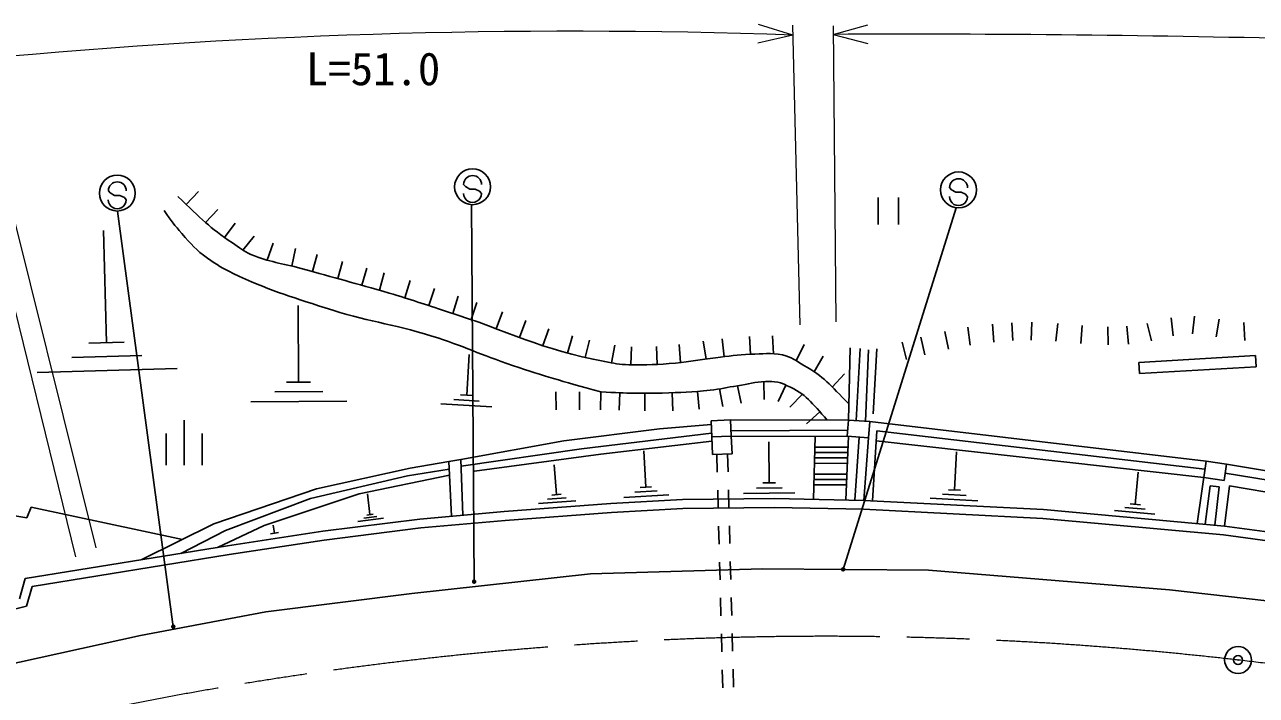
# Model space of a CAD drawing. Units: millimetres, scale not verified. Extents: x 0 to 700000, y -47500 to 447500.
# Drawn here: x 203308 to 271882, y 309466 to 346824 of the extents above; entities that cross this region are included whole.
import ezdxf
from ezdxf.enums import TextEntityAlignment as Align

# ---------------------------------------------------------------- set-up
doc = ezdxf.new("R2010")
doc.units = ezdxf.units.MM
doc.header["$LTSCALE"] = 1000
doc.header["$PDMODE"] = 32
doc.header["$PDSIZE"] = 500
doc.linetypes.add('CHAIN', pattern=[18.5, 12, -1.5, 3.5, -1.5])
for name, color, linetype, lineweight in [('M-STR-HTXT', 7, 'Continuous', 13), ('M-STR-STRC', 7, 'Continuous', 25), ('M-TTL-BAND', 7, 'Continuous', 25), ('S-TTL', 7, 'Continuous', 25)]:
    doc.layers.add(name, color=color, linetype=linetype, lineweight=lineweight)
doc.styles.add('@ＭＳ ゴシック', font='')
doc.styles.get('@ＭＳ ゴシック').set_extended_font_data('@MS Gothic')

msp = doc.modelspace()

# ---------------------------------------------------------------- hatches: boundary and pattern name
at = {"layer": 'M-STR-STRC'}
for points in [[(248914, 316604), (248893, 316609), (248871, 316611), (248850, 316608), (248829, 316602), (248809, 316592), (248792, 316579), (248777, 316563), (248765, 316545), (248756, 316525), (248751, 316504), (248750, 316482), (248753, 316460), (248759, 316440), (248769, 316420), (248782, 316403), (248798, 316388), (248816, 316376), (248836, 316367), (248857, 316362), (248879, 316361), (248900, 316363), (248921, 316370), (248941, 316379), (248958, 316392), (248973, 316408), (248985, 316427), (248994, 316447), (248999, 316468), (249000, 316489), (248997, 316511), (248991, 316532), (248981, 316551), (248968, 316569), (248952, 316584), (248934, 316596)], [(228370, 315919), (228349, 315924), (228327, 315925), (228306, 315923), (228285, 315917), (228265, 315907), (228248, 315894), (228233, 315878), (228221, 315860), (228212, 315840), (228207, 315818), (228206, 315797), (228209, 315775), (228215, 315754), (228225, 315735), (228238, 315717), (228254, 315702), (228272, 315690), (228292, 315682), (228313, 315677), (228335, 315675), (228356, 315678), (228377, 315684), (228397, 315694), (228414, 315707), (228429, 315723), (228441, 315741), (228450, 315761), (228455, 315782), (228456, 315804), (228453, 315826), (228447, 315847), (228437, 315866), (228424, 315884), (228409, 315899), (228390, 315910)], [(211623, 313415), (211602, 313420), (211580, 313421), (211559, 313418), (211538, 313412), (211518, 313402), (211501, 313389), (211486, 313373), (211474, 313355), (211465, 313335), (211460, 313314), (211459, 313292), (211462, 313271), (211468, 313250), (211478, 313230), (211491, 313213), (211507, 313198), (211525, 313186), (211545, 313177), (211566, 313172), (211588, 313171), (211609, 313174), (211630, 313180), (211650, 313190), (211667, 313203), (211682, 313219), (211694, 313237), (211703, 313257), (211708, 313278), (211709, 313300), (211706, 313321), (211700, 313342), (211690, 313362), (211677, 313379), (211661, 313394), (211643, 313406)]]:
    msp.add_hatch(color=256, dxfattribs=at).paths.add_polyline_path(points)

# ---------------------------------------------------------------- linework, layer by layer
at = {"layer": 'M-STR-HTXT'}
for p, q in [((246083, 346239), (244172, 346824)), ((246480, 330110), (246069, 346785)), ((248313, 346759), (248476, 330277)), ((248317, 346280), (250245, 346807)), ((206161, 317177), (199090, 345954)), ((246083, 346239), (244136, 345790)), ((248317, 346280), (250250, 345773)), ((200846, 343485), (207263, 317681))]:
    msp.add_line(p, q, dxfattribs=at)
for centre, radius, start, end in [((233751, -3576), 350032, 87.98098, 95.63479), ((252828, -530387), 876678, 86.75033, 90.29479)]:
    msp.add_arc(centre, radius, start, end, dxfattribs=at)
at = {"layer": 'M-STR-STRC'}
for p, q in [((208068, 337454), (207968, 337572)), ((208313, 337315), (208068, 337454)), ((227846, 337806), (227747, 337924)), ((228091, 337667), (227846, 337806)), ((228392, 337664), (228091, 337667)), ((228637, 337552), (228392, 337664)), ((228743, 337416), (228637, 337552)), ((254902, 337630), (254802, 337748)), ((255147, 337491), (254902, 337630)), ((255447, 337488), (255147, 337491)), ((255692, 337376), (255447, 337488)), ((208613, 337312), (208313, 337315)), ((208859, 337200), (208613, 337312)), ((208964, 337064), (208859, 337200)), ((228179, 336797), (228333, 315788)), ((255798, 337240), (255692, 337376)), ((211586, 313284), (208484, 336443)), ((248877, 316474), (255160, 336629))]:
    msp.add_line(p, q, dxfattribs=at)
for centre in [(228246, 337795), (208467, 337443), (255301, 337619)]:
    msp.add_circle(centre, 1000, dxfattribs=at)
for centre, start, end in [((228247, 337920), 359.55488, 179.55488), ((255302, 337744), 359.55488, 179.55488), ((208468, 337568), 359.55488, 179.55488), ((228243, 337420), 179.55488, 359.55488), ((208464, 337068), 179.55488, 359.55488), ((255298, 337244), 179.55488, 359.55488)]:
    msp.add_arc(centre, 500, start, end, dxfattribs=at)
at = {"layer": 'M-TTL-BAND', "color": 2, "linetype": 'CHAIN', "lineweight": 13}
for start, end in [(83.83531, 112.4832), (83.40559, 83.83531), (78.82193, 83.40559)]:
    msp.add_arc((247898, 112756), 200000, start, end, dxfattribs=at)
at = {"layer": 'S-TTL'}
for p, q in [((212310, 336800), (212993, 337530)), ((250829, 337198), (250829, 335698)), ((251954, 337198), (251954, 335698)), ((213381, 335803), (214064, 336534)), ((207865, 329114), (207693, 335352)), ((214430, 334974), (215035, 335770)), ((215462, 334264), (216083, 335048)), ((216811, 333707), (217143, 334650)), ((218178, 333378), (218390, 334355)), ((219331, 333066), (219600, 334029)), ((220748, 332676), (221012, 333640)), ((222085, 332305), (222352, 333269)), ((223058, 332029), (223331, 332991)), ((224476, 331607), (224765, 332564)), ((225805, 331176), (226119, 332126)), ((227139, 330744), (227441, 331698)), ((228165, 330396), (228487, 331342)), ((218563, 326909), (218529, 331182)), ((229563, 329886), (229910, 330824)), ((268435, 330592), (268319, 329598)), ((230865, 329400), (231216, 330336)), ((232157, 328945), (232485, 329890)), ((255816, 329966), (255947, 328974)), ((257196, 330135), (257275, 329138)), ((258270, 330221), (258333, 329223)), ((259385, 330254), (259344, 329255)), ((260823, 330182), (260727, 329187)), ((262178, 330059), (262110, 329062)), ((263606, 329988), (263634, 328989)), ((264674, 330021), (264757, 329024)), ((265799, 330181), (266051, 329213)), ((267145, 330489), (267254, 329495)), ((269820, 330412), (269641, 329428)), ((271180, 330234), (271246, 329236)), ((233522, 328531), (233805, 329490)), ((234514, 328281), (234759, 329251)), ((241246, 328202), (241091, 329190)), ((242261, 328329), (242142, 329321)), ((243720, 328464), (243660, 329462)), ((244992, 328496), (244942, 329495)), ((253193, 329412), (253429, 328440)), ((254544, 329731), (254736, 328749)), ((208840, 329141), (206891, 329087)), ((235973, 327986), (236173, 328966)), ((237065, 327879), (237086, 328879)), ((238523, 327902), (238494, 328901)), ((239828, 328006), (239743, 329002)), ((246259, 328107), (246698, 329006)), ((249171, 324800), (249261, 328819)), ((249611, 324769), (249824, 328780)), ((250116, 324735), (250290, 328703)), ((250543, 325148), (250756, 328761)), ((252155, 329144), (252406, 328176)), ((209836, 328388), (205938, 328281)), ((227928, 326181), (228056, 328443)), ((247255, 327493), (247758, 328358)), ((271829, 328393), (265343, 328010)), ((265343, 328010), (265379, 327387)), ((271866, 327769), (271829, 328393)), ((211807, 327663), (204010, 327447)), ((248267, 326635), (248950, 327366)), ((265379, 327387), (271866, 327769)), ((219231, 326914), (217895, 326904)), ((241984, 326531), (242184, 325552)), ((243003, 326714), (243192, 325732)), ((244466, 326943), (244485, 325943)), ((245695, 326743), (245266, 325839)), ((221242, 325861), (215900, 325819)), ((219902, 326385), (217231, 326364)), ((228619, 325858), (227206, 325938)), ((228282, 326161), (227575, 326201)), ((232889, 326371), (232892, 325371)), ((234206, 326372), (234200, 325372)), ((235390, 326364), (235371, 325365)), ((236439, 326344), (236406, 325344)), ((237834, 326306), (237833, 325306)), ((239351, 326316), (239392, 325317)), ((240762, 326392), (240866, 325398)), ((246605, 326235), (245908, 325518)), ((229310, 325536), (226483, 325695)), ((247574, 325265), (246835, 324591)), ((212187, 322293), (212187, 324793)), ((238645, 324304), (241530, 324550)), ((241521, 324766), (242611, 324812)), ((241559, 323863), (241521, 324766)), ((242611, 324812), (249171, 324800)), ((242611, 324812), (242649, 323909)), ((249171, 324800), (249109, 323894)), ((250356, 324718), (249171, 324800)), ((250294, 323812), (250356, 324718)), ((250356, 324718), (269092, 322507)), ((211187, 322293), (211187, 324043)), ((213187, 322293), (213187, 324043)), ((233324, 323644), (238645, 324304)), ((234315, 323191), (241551, 324062)), ((242649, 323909), (241559, 323863)), ((241559, 323863), (242649, 323909)), ((241601, 322880), (241559, 323863)), ((242637, 324203), (249132, 324237)), ((242649, 323909), (247324, 323890)), ((242649, 323909), (242691, 322927)), ((247220, 320388), (247324, 323890)), ((247324, 323890), (249109, 323894)), ((249027, 320350), (249168, 323890)), ((249109, 323894), (250294, 323812)), ((249529, 320340), (249761, 323849)), ((250036, 320329), (250294, 323812)), ((250515, 320304), (250755, 324203)), ((250755, 324203), (269013, 322064)), ((227596, 322601), (233324, 323644)), ((227608, 322233), (234315, 323191)), ((235385, 322896), (241569, 323626)), ((237890, 321068), (237774, 323077)), ((244758, 321303), (244735, 323594)), ((247298, 322990), (249132, 322994)), ((247307, 323290), (249144, 323294)), ((250720, 323634), (268961, 321594)), ((255077, 320906), (255186, 323034)), ((224774, 322118), (226925, 322496)), ((226925, 322496), (227596, 322601)), ((227069, 319446), (226925, 322496)), ((227699, 319502), (227596, 322601)), ((228359, 321951), (235385, 322896)), ((232922, 320645), (232797, 322309)), ((242691, 322927), (241601, 322880)), ((241846, 322891), (241871, 321891)), ((242445, 322916), (242470, 321916)), ((247280, 322389), (249112, 322394)), ((247289, 322690), (249111, 322694)), ((268582, 319036), (269092, 322507)), ((269092, 322507), (268961, 321594)), ((270222, 322346), (269092, 322507)), ((270092, 321433), (270222, 322346)), ((270222, 322346), (289892, 319045)), ((219218, 320423), (224618, 321701)), ((219557, 320970), (224774, 322118)), ((221935, 320694), (226961, 321730)), ((224618, 321701), (226946, 322064)), ((247262, 321789), (249084, 321794)), ((265143, 320105), (265308, 321902)), ((270151, 321851), (289786, 318555)), ((213845, 319014), (219557, 320970)), ((238204, 321086), (237576, 321050)), ((245477, 321024), (244045, 321009)), ((245116, 321307), (244400, 321299)), ((247244, 321189), (249061, 321194)), ((247253, 321489), (249072, 321494)), ((268961, 321594), (270092, 321433)), ((269027, 318995), (269315, 321131)), ((269315, 321131), (269810, 321076)), ((269810, 321076), (269568, 318946)), ((270115, 318896), (270378, 321133)), ((270378, 321133), (289645, 317907)), ((195831, 320627), (203435, 319346)), ((214497, 318649), (219218, 320423)), ((216639, 318920), (221935, 320694)), ((222535, 319534), (222389, 320686)), ((233993, 320306), (231913, 320151)), ((233457, 320475), (232417, 320398)), ((233182, 320664), (232662, 320625)), ((235940, 320151), (239932, 320381)), ((239175, 320638), (236663, 320493)), ((238532, 320853), (237276, 320781)), ((239932, 320381), (245064, 320434)), ((241896, 320891), (241921, 319892)), ((242495, 320917), (242520, 319917)), ((246195, 320745), (243332, 320716)), ((245064, 320434), (250036, 320329)), ((250036, 320329), (260035, 319819)), ((256381, 320306), (253720, 320441)), ((255729, 320606), (254399, 320674)), ((255410, 320889), (254745, 320923)), ((203435, 319346), (203668, 319957)), ((203668, 319957), (212102, 318149)), ((222715, 319557), (222355, 319511)), ((225303, 319289), (230011, 319707)), ((230011, 319707), (235940, 320151)), ((230052, 319209), (235973, 319652)), ((235973, 319652), (239949, 319881)), ((239949, 319881), (245062, 319933)), ((245062, 319933), (250018, 319829)), ((250018, 319829), (259999, 319320)), ((260035, 319819), (270115, 318896)), ((266225, 319553), (263979, 319759)), ((265684, 319829), (264561, 319932)), ((265424, 320080), (264862, 320131)), ((209842, 317027), (213845, 319014)), ((214054, 317709), (216639, 318920)), ((217217, 318500), (217148, 318955)), ((219914, 318609), (225303, 319289)), ((223291, 319337), (221851, 319156)), ((222913, 319436), (222193, 319345)), ((225357, 318792), (230052, 319209)), ((241946, 318892), (241971, 317892)), ((242546, 318917), (242571, 317918)), ((259999, 319320), (270059, 318399)), ((270115, 318896), (280116, 317563)), ((212005, 317377), (214497, 318649)), ((214610, 317799), (219914, 318609)), ((217445, 318535), (216989, 318465)), ((219983, 318113), (225357, 318792)), ((270059, 318399), (280040, 317069)), ((203339, 315974), (214610, 317799)), ((214688, 317305), (219983, 318113)), ((203733, 315531), (214688, 317305)), ((241996, 316892), (242021, 315893)), ((242596, 316918), (242621, 315918)), ((224868, 315142), (234806, 316238)), ((234806, 316238), (244392, 316512)), ((244392, 316512), (253625, 316433)), ((253625, 316433), (267046, 315338)), ((203019, 314852), (203339, 315974)), ((203420, 314436), (203733, 315531)), ((216729, 314125), (224868, 315142)), ((242046, 314893), (242072, 313893)), ((242646, 314919), (242671, 313919)), ((267046, 315338), (277962, 314125)), ((194111, 312163), (203420, 314436)), ((209765, 312795), (216729, 314125)), ((201901, 311073), (209765, 312795)), ((242097, 312894), (242122, 311894)), ((242696, 312919), (242721, 311920)), ((242147, 310894), (242172, 309895)), ((242746, 310920), (242772, 309920))]:
    msp.add_line(p, q, dxfattribs=at)
at = {"layer": 'S-TTL', "color": 3}
msp.add_circle((270866, 311433), 750, dxfattribs=at)
at = {"layer": 'S-TTL'}
for points, knots in [([(249191, 325708), (248140, 326760), (247809, 327210), (246692, 327842), (246243, 328096), (246012, 328322), (245507, 328425), (244823, 328564), (244418, 328485), (243720, 328464), (242958, 328440), (242535, 328356), (241778, 328269), (240903, 328170), (240420, 328056), (239544, 327978), (238531, 327887), (237959, 327863), (236941, 327881), (236414, 327890), (236120, 327959), (235601, 328056), (232056, 328715), (230239, 329760), (226803, 330853), (225551, 331251), (224859, 331504), (223598, 331872), (221692, 332428), (220615, 332705), (218704, 333242), (217611, 333548), (216951, 333584), (215907, 334028), (215471, 334214), (215273, 334408), (214877, 334669), (213575, 335530), (213192, 335983), (211828, 337252)], [0, 0, 0, 0, 1, 1, 1, 2, 2, 2, 3, 3, 3, 4, 4, 4, 5, 5, 5, 6, 6, 6, 7, 7, 7, 8, 8, 8, 9, 9, 9, 10, 10, 10, 11, 11, 11, 12, 12, 12, 13, 13, 13, 13]), ([(235390, 326364), (233023, 327029), (232376, 327207), (230474, 327842), (228705, 328432), (227768, 328921), (225987, 329474), (223694, 330185), (222326, 330298), (220044, 331047), (218011, 331714), (216847, 332049), (214916, 332970), (214331, 333249), (214018, 333441), (213489, 333814), (212857, 334260), (212571, 334603), (212061, 335184), (211644, 335660), (211503, 335847), (211071, 336466)], [0, 0, 0, 0, 1, 1, 1, 2, 2, 2, 3, 3, 3, 4, 4, 4, 5, 5, 5, 6, 6, 6, 7, 7, 7, 7]), ([(235390, 326364), (237016, 326297), (237473, 326269), (238808, 326306), (239849, 326335), (240434, 326350), (241469, 326461), (242073, 326526), (242403, 326618), (243003, 326714), (243609, 326811), (243944, 326923), (244557, 326947), (244823, 326958), (244976, 326959), (245237, 326908), (245451, 326866), (245560, 326800), (245761, 326714), (246818, 326264), (247112, 325746), (247995, 324802)], [0, 0, 0, 0, 1, 1, 1, 2, 2, 2, 3, 3, 3, 4, 4, 4, 5, 5, 5, 6, 6, 6, 7, 7, 7, 7])]:
    msp.add_open_spline(points, degree=3, knots=knots, dxfattribs=at)
at = {"layer": 'S-TTL', "color": 3}
msp.add_point((270866, 311433), dxfattribs=at)

# ---------------------------------------------------------------- texts
at = {"layer": 'M-STR-HTXT', "style": '@ＭＳ ゴシック'}
msp.add_text('L=51.0', height=1833, dxfattribs=at).set_placement((222708, 345282), align=Align.TOP_CENTER)

doc.saveas('drawing.dxf')
